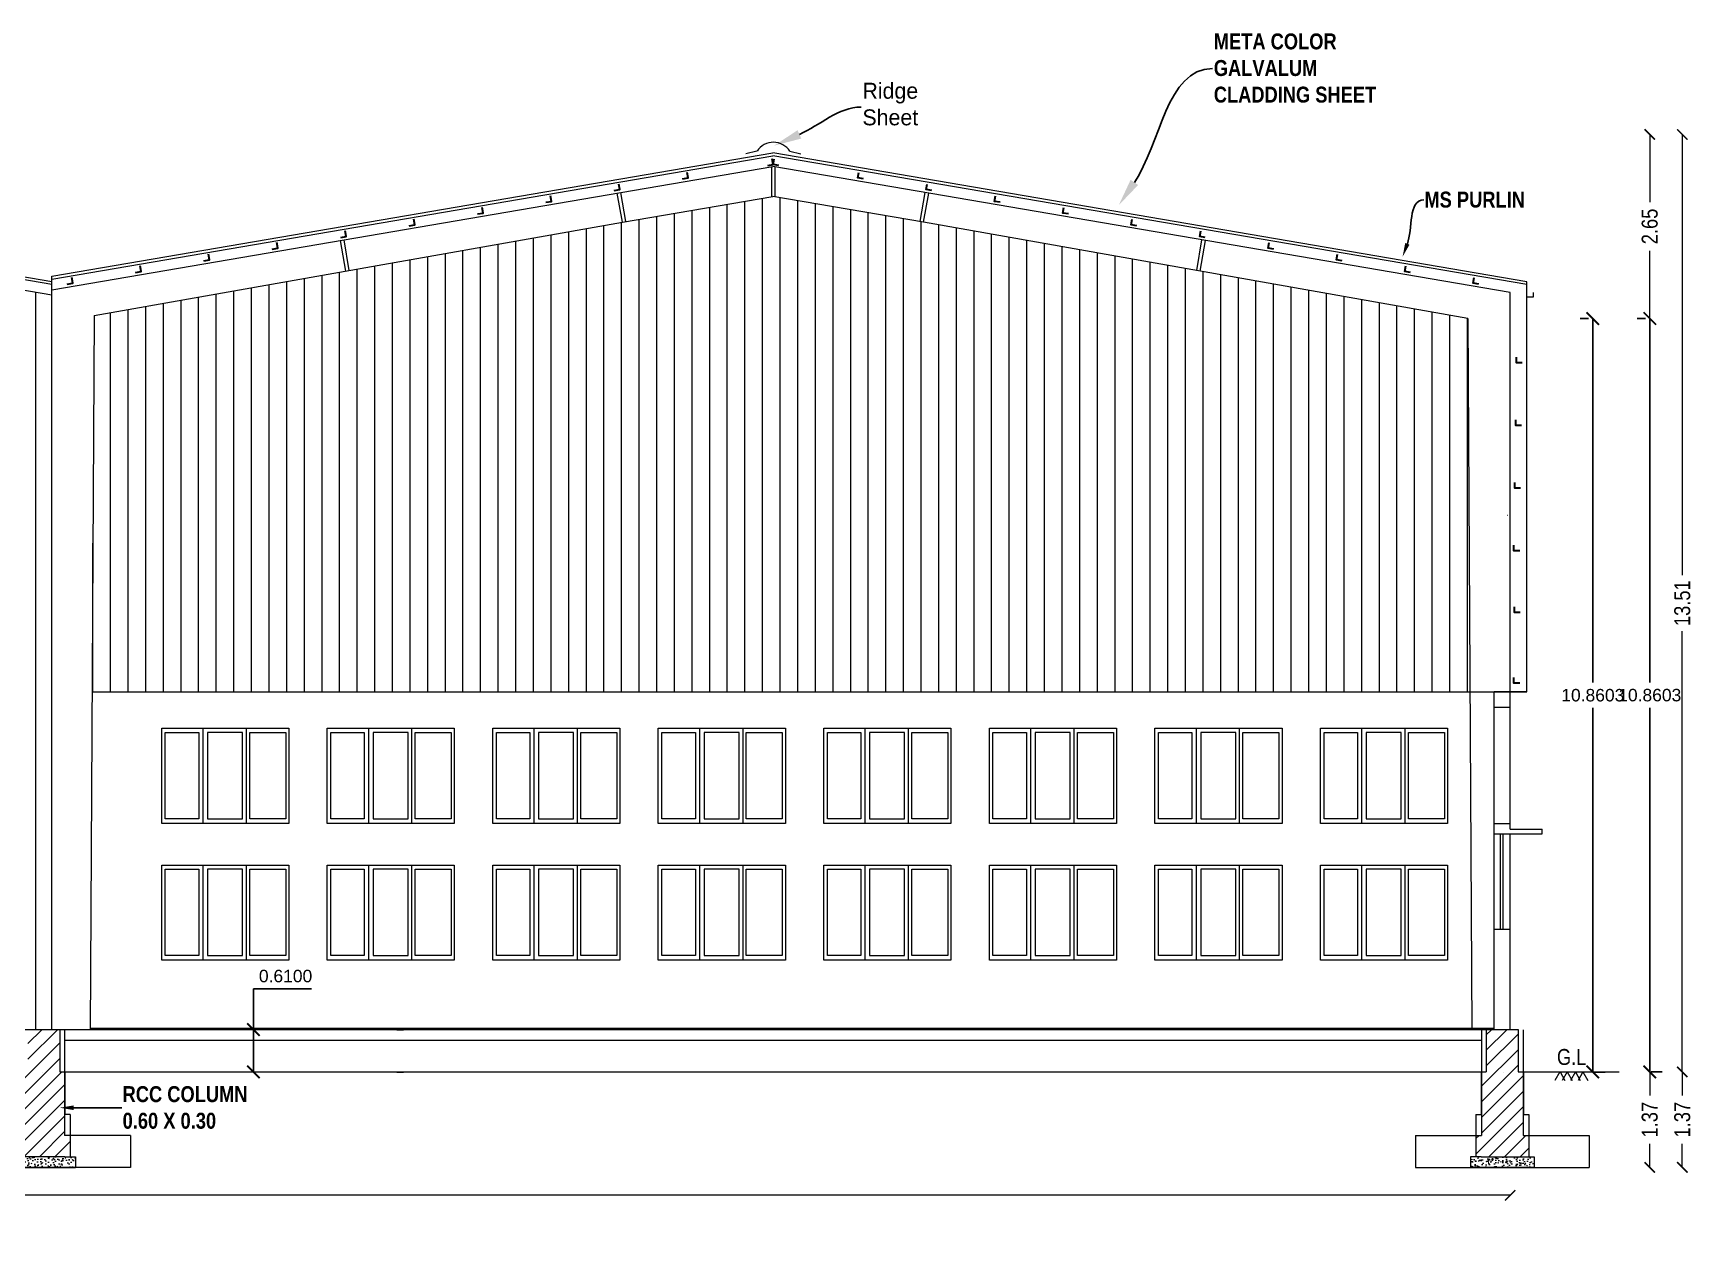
# Model space of a CAD drawing. Header units: metres. Extents: x -1559856 to -1559563, y 43807 to 43972.
# Drawn here: x -1559822.18 to -1559798.26, y 43938.75 to 43956.02 of the extents above; entities that cross this region are included whole.
import ezdxf
from ezdxf import colors
from ezdxf.entities.mleader import LeaderData, LeaderLine
from ezdxf.math import Vec2, Vec3

# ---------------------------------------------------------------- set-up
doc = ezdxf.new("R2010")
doc.units = ezdxf.units.M
doc.header["$LTSCALE"] = 750
doc.header["$MEASUREMENT"] = 0
doc.header["$PDMODE"] = 35
doc.header["$PDSIZE"] = 50
doc.linetypes.add('DASHED2', pattern=[9.525, 6.35, -3.175])
doc.linetypes.add('DOT2', pattern=[0.125, 0, -0.125])
doc.layers.get('0').update_dxf_attribs({"lineweight": 5})
doc.layers.get('Defpoints').update_dxf_attribs({"lineweight": 0})
for name, color, linetype in [('BLK_1_FLR_0_REGULAR_ROOM_1', 117, 'Continuous'), ('BLK_1_HT_OF_BLDG', 5, 'Continuous'), ('BLK_1_PLINTH_HEIGHT', 7, 'Continuous')]:
    doc.layers.add(name, color=color, linetype=linetype)
doc.styles.add('K', font='swissc.ttf', dxfattribs={"height": 0.25})
doc.styles.add('mani', font='swissc.ttf', dxfattribs={"height": 0.23})
doc.styles.get("Standard").update_dxf_attribs({"font": 'arial.ttf'})
doc.styles.add('sunahari', font='ARIALNB.TTF', dxfattribs={"height": 0.345})
doc.dimstyles.new('Civil Mt', dxfattribs={"dimtxt": 0.23, "dimasz": 0.15, "dimexe": 0, "dimexo": 0, "dimgap": 0.1, "dimtad": 0, "dimzin": 0, "dimdsep": 46, "dimtxsty": 'mani', "dimblk": 'ARCHTICK', "dimcen": 0, "dimse1": 1, "dimse2": 1, "dimclrd": 253, "dimclrt": 7, "dimadec": 0, "dimazin": 3, "dimtfac": 1, "dimtofl": 0, "dimtmove": 1, "dimatfit": 3, "dimfxl": 0, "dimfrac": 2, "dimtolj": 1, "dimtzin": 0, "dimlwd": 13, "dimarcsym": 0})
doc.dimstyles.new('STANDARD$0', dxfattribs={"dimtxt": 7, "dimasz": 3, "dimexe": 3, "dimexo": 1, "dimgap": 1.5, "dimtad": 1, "dimdec": 1, "dimzin": 1, "dimdsep": 46, "dimlunit": 4, "dimtxsty": 'Standard', "dimblk": 'OBLIQUE', "dimcen": 0.09375, "dimdle": 1, "dimclrd": 8, "dimclre": 8, "dimclrt": 7, "dimadec": 1, "dimazin": 0, "dimtfac": 1, "dimtdec": 1, "dimtix": 1, "dimtmove": 2, "dimatfit": 3, "dimldrblk": 'ARCHTICK', "dimfxl": 0, "dimfrac": 2, "dimtolj": 1, "dimtzin": 0, "dimarcsym": 0})

# ---------------------------------------------------------------- blocks, each defined once
blk = doc.blocks.new('_ArchTick')
at = {"color": 0, "linetype": 'ByBlock', "const_width": 0.15}
blk.add_lwpolyline([(-0.5, -0.5), (0.5, 0.5)], dxfattribs=at)
blk = doc.blocks.new('*D286')
at = {"color": 253, "lineweight": 13, "ltscale": 0.2}
for p, q in [((-1559798.878, 43941.05), (-1559798.878, 43940.711)), ((-1559798.878, 43939.675), (-1559798.878, 43940.014))]:
    blk.add_line(p, q, dxfattribs=at)
at = {"layer": 'Defpoints', "color": 0, "ltscale": 0.2}
for p in [(-1559800.42, 43941.05), (-1559800.42, 43939.675), (-1559798.878, 43939.675)]:
    blk.add_point(p, dxfattribs=at)
at = {"color": 253, "lineweight": 13, "ltscale": 0.2, "xscale": 0.15, "yscale": 0.15, "zscale": 0.15}
for p, rotation in [((-1559798.878, 43941.05), 90), ((-1559798.878, 43939.675), 270)]:
    blk.add_blockref('_ArchTick', p, dxfattribs=dict(at, rotation=rotation))
at = {"color": 7, "ltscale": 0.2, "insert": (-1559798.878, 43940.362), "char_height": 0.23, "attachment_point": 5, "rotation": 90, "style": 'mani'}
blk.add_mtext('\\A1;1.37', dxfattribs=at)
blk = doc.blocks.new('*D287')
at = {"color": 253, "lineweight": 13, "ltscale": 0.2}
for p, q in [((-1559798.409, 43954.562), (-1559798.409, 43948.209)), ((-1559798.409, 43941.05), (-1559798.409, 43947.402))]:
    blk.add_line(p, q, dxfattribs=at)
at = {"layer": 'Defpoints', "color": 0, "ltscale": 0.2}
for p in [(-1559798.878, 43954.562), (-1559798.92, 43941.05), (-1559798.409, 43941.05)]:
    blk.add_point(p, dxfattribs=at)
at = {"color": 253, "lineweight": 13, "ltscale": 0.2, "xscale": 0.15, "yscale": 0.15, "zscale": 0.15}
for p, rotation in [((-1559798.409, 43954.562), 90), ((-1559798.409, 43941.05), 270)]:
    blk.add_blockref('_ArchTick', p, dxfattribs=dict(at, rotation=rotation))
at = {"color": 7, "ltscale": 0.2, "insert": (-1559798.409, 43947.806), "char_height": 0.23, "attachment_point": 5, "rotation": 90, "style": 'mani'}
blk.add_mtext('\\A1;13.51', dxfattribs=at)
blk = doc.blocks.new('*D288')
at = {"color": 253, "lineweight": 13, "ltscale": 0.2}
for p, q in [((-1559798.409, 43941.05), (-1559798.409, 43940.711)), ((-1559798.409, 43939.675), (-1559798.409, 43940.014))]:
    blk.add_line(p, q, dxfattribs=at)
at = {"layer": 'Defpoints', "color": 0, "ltscale": 0.2}
for p in [(-1559799.909, 43941.05), (-1559799.909, 43939.675), (-1559798.409, 43939.675)]:
    blk.add_point(p, dxfattribs=at)
at = {"color": 253, "lineweight": 13, "ltscale": 0.2, "xscale": 0.15, "yscale": 0.15, "zscale": 0.15}
for p, rotation in [((-1559798.409, 43941.05), 90), ((-1559798.409, 43939.675), 270)]:
    blk.add_blockref('_ArchTick', p, dxfattribs=dict(at, rotation=rotation))
at = {"color": 7, "ltscale": 0.2, "insert": (-1559798.409, 43940.362), "char_height": 0.23, "attachment_point": 5, "rotation": 90, "style": 'mani'}
blk.add_mtext('\\A1;1.37', dxfattribs=at)
blk = doc.blocks.new('*D289')
at = {"color": 253, "lineweight": 13, "ltscale": 0.2}
for p, q in [((-1559798.878, 43954.562), (-1559798.878, 43953.587)), ((-1559798.878, 43951.91), (-1559798.878, 43952.885))]:
    blk.add_line(p, q, dxfattribs=at)
at = {"layer": 'Defpoints', "color": 0, "ltscale": 0.2}
for p in [(-1559800.975, 43954.562), (-1559798.878, 43954.562), (-1559800.975, 43951.91)]:
    blk.add_point(p, dxfattribs=at)
at = {"color": 253, "lineweight": 13, "ltscale": 0.2, "xscale": 0.15, "yscale": 0.15, "zscale": 0.15}
for p, rotation in [((-1559798.878, 43954.562), 90), ((-1559798.878, 43951.91), 270)]:
    blk.add_blockref('_ArchTick', p, dxfattribs=dict(at, rotation=rotation))
at = {"color": 7, "ltscale": 0.2, "insert": (-1559798.878, 43953.236), "char_height": 0.23, "attachment_point": 5, "rotation": 90, "style": 'mani'}
blk.add_mtext('\\A1;2.65', dxfattribs=at)
blk = doc.blocks.new('*D290')
at = {"layer": 'BLK_1_HT_OF_BLDG', "color": 0, "lineweight": -2}
for p, q in [((-1559798.94, 43951.91), (-1559799.058, 43951.91)), ((-1559798.878, 43951.91), (-1559798.878, 43946.662)), ((-1559798.878, 43941.05), (-1559798.878, 43946.298)), ((-1559798.857, 43941.05), (-1559798.698, 43941.05))]:
    blk.add_line(p, q, dxfattribs=at)
at = {"layer": 'Defpoints', "color": 0}
for p in [(-1559798.878, 43951.91), (-1559798.878, 43951.91), (-1559798.92, 43941.05)]:
    blk.add_point(p, dxfattribs=at)
at = {"layer": 'BLK_1_HT_OF_BLDG', "color": 0, "lineweight": -2, "xscale": 0.18, "yscale": 0.18, "zscale": 0.18}
for p, rotation in [((-1559798.878, 43951.91), 90), ((-1559798.878, 43941.05), 270)]:
    blk.add_blockref('_ArchTick', p, dxfattribs=dict(at, rotation=rotation))
at = {"layer": 'BLK_1_HT_OF_BLDG', "color": 0, "insert": (-1559798.878, 43946.48), "char_height": 0.18, "attachment_point": 5}
blk.add_mtext('\\A1;10.8603', dxfattribs=at)
blk = doc.blocks.new('*D301')
at = {"color": 253, "lineweight": 13, "ltscale": 0.2}
for p, q in [((-1559852.81, 43939.272), (-1559827.279, 43939.272)), ((-1559800.89, 43939.272), (-1559826.422, 43939.272))]:
    blk.add_line(p, q, dxfattribs=at)
at = {"layer": 'Defpoints', "color": 0, "ltscale": 0.2}
for p in [(-1559800.89, 43939.272), (-1559852.81, 43936.704), (-1559800.89, 43936.704)]:
    blk.add_point(p, dxfattribs=at)
at = {"color": 253, "lineweight": 13, "ltscale": 0.2, "xscale": 0.15, "yscale": 0.15, "zscale": 0.15, "rotation": 180}
blk.add_blockref('_ArchTick', (-1559852.81, 43939.272), dxfattribs=at)
at = {"color": 253, "lineweight": 13, "ltscale": 0.2, "xscale": 0.15, "yscale": 0.15, "zscale": 0.15}
blk.add_blockref('_ArchTick', (-1559800.89, 43939.272), dxfattribs=at)
at = {"color": 7, "ltscale": 0.2, "insert": (-1559826.85, 43939.272), "char_height": 0.23, "attachment_point": 5, "style": 'mani'}
blk.add_mtext('\\A1;51.92', dxfattribs=at)
blk = doc.blocks.new('*D446')
at = {"layer": 'BLK_1_PLINTH_HEIGHT', "color": 0, "lineweight": -2, "ltscale": 400}
for p, q in [((-1559819.004, 43941.659), (-1559819.004, 43942.249)), ((-1559819.004, 43942.249), (-1559818.168, 43942.249)), ((-1559819.004, 43941.049), (-1559819.004, 43941.659))]:
    blk.add_line(p, q, dxfattribs=at)
at = {"layer": 'BLK_1_PLINTH_HEIGHT', "color": 0, "linetype": 'DOT2', "lineweight": -2, "ltscale": 400}
for p, q in [((-1559816.839, 43941.659), (-1559819.184, 43941.659)), ((-1559816.839, 43941.049), (-1559819.184, 43941.049))]:
    blk.add_line(p, q, dxfattribs=at)
at = {"layer": 'Defpoints', "color": 0, "ltscale": 400}
for p in [(-1559819.004, 43941.659), (-1559816.776, 43941.659, 4.899), (-1559816.776, 43941.049, 4.899)]:
    blk.add_point(p, dxfattribs=at)
at = {"layer": 'BLK_1_PLINTH_HEIGHT', "color": 0, "lineweight": -2, "ltscale": 400, "xscale": 0.18, "yscale": 0.18, "zscale": 0.18}
for p, rotation in [((-1559819.004, 43941.659), 90), ((-1559819.004, 43941.049), 270)]:
    blk.add_blockref('_ArchTick', p, dxfattribs=dict(at, rotation=rotation))
at = {"layer": 'BLK_1_PLINTH_HEIGHT', "color": 0, "ltscale": 400, "insert": (-1559818.541, 43942.431), "char_height": 0.18, "attachment_point": 5}
blk.add_mtext('\\A1;0.6100', dxfattribs=at)
blk = doc.blocks.new('*D448')
at = {"layer": 'BLK_1_FLR_0_REGULAR_ROOM_1', "color": 0, "lineweight": -2}
for p, q in [((-1559799.761, 43951.909), (-1559799.879, 43951.909)), ((-1559799.679, 43941.049), (-1559799.519, 43941.049))]:
    blk.add_line(p, q, dxfattribs=at)
at = {"layer": 'BLK_1_FLR_0_REGULAR_ROOM_1', "lineweight": -2}
for p, q in [((-1559799.699, 43951.909), (-1559799.699, 43946.661)), ((-1559799.699, 43941.049), (-1559799.699, 43946.297))]:
    blk.add_line(p, q, dxfattribs=at)
at = {"layer": 'Defpoints', "color": 0}
for p in [(-1559799.699, 43951.909), (-1559799.699, 43951.909), (-1559799.741, 43941.049)]:
    blk.add_point(p, dxfattribs=at)
at = {"layer": 'BLK_1_FLR_0_REGULAR_ROOM_1', "lineweight": -2, "xscale": 0.18, "yscale": 0.18, "zscale": 0.18}
for p, rotation in [((-1559799.699, 43951.909), 90), ((-1559799.699, 43941.049), 270)]:
    blk.add_blockref('_ArchTick', p, dxfattribs=dict(at, rotation=rotation))
at = {"layer": 'BLK_1_FLR_0_REGULAR_ROOM_1', "color": 0, "insert": (-1559799.699, 43946.479), "char_height": 0.18, "attachment_point": 5}
blk.add_mtext('\\A1;10.8603', dxfattribs=at)

msp = doc.modelspace()

# ---------------------------------------------------------------- hatches: boundary and pattern name
at = {"ltscale": 0.1}
h = msp.add_hatch(dxfattribs=at)
h.set_pattern_fill('ANSI31', color=0, scale=0.08, angle=45, style=0)
h.set_pattern_definition([(90, (-1549985.92988, 43784.57585), (-0.254, 0), [])])
h.paths.add_polyline_path([(-1559801.5009, 43951.90975), (-1559809.34511, 43953.2967), (-1559809.34497, 43953.29749), (-1559811.51544, 43953.66775), (-1559813.6859, 43953.29749), (-1559813.68576, 43953.2967), (-1559821.29975, 43951.95046), (-1559821.32944, 43946.53003), (-1559801.47143, 43946.53003)])
h.paths.add_polyline_path([(-1559822.7509, 43951.90975), (-1559830.59511, 43953.2967), (-1559830.59497, 43953.29749), (-1559835.87544, 43954.19828), (-1559841.1559, 43953.29749), (-1559841.15576, 43953.2967), (-1559848.99998, 43951.90975), (-1559849.02944, 43946.53003), (-1559822.72144, 43946.53003)])
at = {"ltscale": 0.2}
h = msp.add_hatch(dxfattribs=at)
h.set_pattern_fill('ANSI31', scale=0.05, angle=180)
h.set_pattern_definition([(225, (-1548689.33603, 43742.64036), (0.1122532015, -0.1122532015), [])])
h.paths.add_polyline_path([(-1559821.72719, 43941.04924), (-1559821.79643, 43941.04924), (-1559821.79643, 43941.65888), (-1559822.25364, 43941.65886), (-1559822.25364, 43941.04924), (-1559822.32719, 43941.04924), (-1559822.32719, 43940.13496), (-1559822.40874, 43940.13496), (-1559822.40874, 43939.82737), (-1559822.33254, 43939.82737), (-1559821.72292, 43939.82737), (-1559821.64672, 43939.82737), (-1559821.64672, 43940.13496), (-1559821.72719, 43940.13496)])
h = msp.add_hatch(dxfattribs=at)
h.set_pattern_fill('ANSI31', scale=0.05, angle=180)
h.set_pattern_definition([(225, (-1548692.46603, 43742.64036), (0.1122532015, -0.1122532015), [])])
h.paths.add_polyline_path([(-1559801.30369, 43941.04924), (-1559801.23445, 43941.04924), (-1559801.23445, 43941.65888), (-1559800.77723, 43941.65886), (-1559800.77723, 43941.04924), (-1559800.70369, 43941.04924), (-1559800.70369, 43940.13496), (-1559800.62214, 43940.13496), (-1559800.62214, 43939.82737), (-1559800.69834, 43939.82737), (-1559801.30796, 43939.82737), (-1559801.38416, 43939.82737), (-1559801.38416, 43940.13496), (-1559801.30369, 43940.13496)])
h = msp.add_hatch(dxfattribs=at)
h.set_pattern_fill('AR-CONC', color=0, scale=0.000762021, style=0)
h.set_pattern_definition([(50, (-1547324.07878, 43737.07656), (0.138828526, -0.0121459164), [0.0145164982, -0.1596814802]), (355, (-1547324.07878, 43737.07656), (-0.0268562238, 0.1455893097), [0.0116131986, -0.1277456293]), (100.4514447, (-1547324.06721, 43737.07554), (0.1119723018, 0.1334433874), [0.0123371251, -0.135708489]), (46.1842, (-1547324.07878, 43737.11527), (0.2065678955, -0.0320371327), [0.0217747473, -0.2395222203]), (96.6355576, (-1547324.06157, 43737.1126), (0.1809069126, 0.188543879), [0.0185056953, -0.2035629173]), (351.1841512, (-1547324.07878, 43737.11527), (0.1809069126, 0.188543879), [0.0174197727, -0.191617572]), (21, (-1547324.05943, 43737.10559), (0.1155333353, -0.0779282187), [0.0145164982, -0.1596814802]), (326, (-1547324.05943, 43737.10559), (0.0470944374, 0.1403550802), [0.0116131986, -0.1277451842]), (71.451445, (-1547324.0498, 43737.0991), (0.1626277725, 0.0624268623), [0.0123371251, -0.135708255]), (37.5, (-1547324.078783, 43737.076557), (0.00235358024, 0.06443270706), [0, -0.1261967577, 0, -0.12968071725, 0, -0.12822906743]), (7.5, (-1547324.07878, 43737.076557), (0.05091797955, 0.07633969207), [0, -0.07393736416, 0, -0.12329345804, 0, -0.0488722106]), (327.5, (-1547324.121945, 43737.076557), (0.10332286775, -0.00436542267), [0, -0.04838832733, 0, -0.1509715813, 0, -0.20032767515]), (317.5, (-1547324.1413, 43737.07656), (0.11287753254, 0.01937551765), [0, -0.0629048255, 0, -0.1002606142, 0, -0.14226168235])])
h.paths.add_polyline_path([(-1559821.57052, 43939.82737), (-1559821.72292, 43939.82737), (-1559822.33254, 43939.82737), (-1559822.48892, 43939.82737), (-1559822.48892, 43939.67496), (-1559821.57052, 43939.67496)])
h = msp.add_hatch(dxfattribs=at)
h.set_pattern_fill('AR-CONC', color=0, scale=0.000762021, style=0)
h.set_pattern_definition([(50, (-1547327.20878, 43737.07656), (0.138828526, -0.0121459164), [0.0145164982, -0.1596814802]), (355, (-1547327.20878, 43737.07656), (-0.0268562238, 0.1455893097), [0.0116131986, -0.1277456293]), (100.4514447, (-1547327.19721, 43737.07554), (0.1119723018, 0.1334433874), [0.0123371251, -0.135708489]), (46.1842, (-1547327.20878, 43737.11527), (0.2065678955, -0.0320371327), [0.0217747473, -0.2395222203]), (96.6355576, (-1547327.19157, 43737.1126), (0.1809069126, 0.188543879), [0.0185056953, -0.2035629173]), (351.1841512, (-1547327.20878, 43737.11527), (0.1809069126, 0.188543879), [0.0174197727, -0.191617572]), (21, (-1547327.18943, 43737.10559), (0.1155333353, -0.0779282187), [0.0145164982, -0.1596814802]), (326, (-1547327.18943, 43737.10559), (0.0470944374, 0.1403550802), [0.0116131986, -0.1277451842]), (71.451445, (-1547327.1798, 43737.0991), (0.1626277725, 0.0624268623), [0.0123371251, -0.135708255]), (37.5, (-1547327.208783, 43737.076557), (0.00235358024, 0.06443270706), [0, -0.1261967577, 0, -0.12968071725, 0, -0.12822906743]), (7.5, (-1547327.20878, 43737.076557), (0.05091797955, 0.07633969207), [0, -0.07393736416, 0, -0.12329345804, 0, -0.0488722106]), (327.5, (-1547327.251945, 43737.076557), (0.10332286775, -0.00436542267), [0, -0.04838832733, 0, -0.1509715813, 0, -0.20032767515]), (317.5, (-1547327.2713, 43737.07656), (0.11287753254, 0.01937551765), [0, -0.0629048255, 0, -0.1002606142, 0, -0.14226168235])])
h.paths.add_polyline_path([(-1559801.46036, 43939.82737), (-1559801.30796, 43939.82737), (-1559800.69834, 43939.82737), (-1559800.54195, 43939.82737), (-1559800.54195, 43939.67496), (-1559801.46036, 43939.67496)])

# ---------------------------------------------------------------- linework, layer by layer
at = {"color": 0, "ltscale": 0.1}
for p, q in [((-1559821.91044, 43952.43943), (-1559835.87544, 43954.82616)), ((-1559821.91044, 43952.39885), (-1559835.87544, 43954.78558)), ((-1559821.91044, 43952.24563), (-1559835.87544, 43954.63236)), ((-1559821.91044, 43952.51805), (-1559811.51544, 43954.29464)), ((-1559821.91044, 43952.47747), (-1559811.51544, 43954.25406)), ((-1559800.65047, 43952.43773), (-1559811.51544, 43954.29464)), ((-1559800.65047, 43952.39715), (-1559811.51544, 43954.25406)), ((-1559821.91044, 43952.32424), (-1559811.51544, 43954.10083)), ((-1559800.89044, 43952.28493), (-1559811.51544, 43954.10083)), ((-1559813.6859, 43953.29749), (-1559811.51544, 43953.66775)), ((-1559809.34497, 43953.29749), (-1559811.51544, 43953.66775)), ((-1559821.29975, 43951.95046), (-1559813.68576, 43953.2967)), ((-1559801.5009, 43951.90975), (-1559809.34511, 43953.2967)), ((-1559821.91044, 43941.65886), (-1559821.91044, 43952.51805)), ((-1559800.65047, 43952.22318), (-1559800.65047, 43952.43773)), ((-1559800.65047, 43946.52888), (-1559800.65047, 43952.39715)), ((-1559822.14044, 43941.65886), (-1559822.14044, 43952.28493)), ((-1559800.89044, 43944.55094), (-1559800.89044, 43952.28493)), ((-1559800.93, 43949.06943), (-1559800.93339, 43949.06972)), ((-1559821.32944, 43946.53003), (-1559800.65047, 43946.53003)), ((-1559801.12044, 43941.65886), (-1559801.12044, 43946.52888)), ((-1559801.12044, 43944.63094), (-1559800.89044, 43944.63094)), ((-1559801.12044, 43944.48094), (-1559800.43044, 43944.48094)), ((-1559801.03185, 43943.10928), (-1559801.03185, 43944.48094)), ((-1559800.98917, 43943.10928), (-1559800.98917, 43944.48094)), ((-1559800.89044, 43941.65886), (-1559800.89044, 43944.48094)), ((-1559801.12044, 43943.10928), (-1559800.89044, 43943.10928)), ((-1559849.79719, 43941.65886), (-1559800.77723, 43941.66001)), ((-1559821.35601, 43941.67912), (-1559801.12044, 43941.67912)), ((-1559821.72719, 43941.50886), (-1559812.9583, 43941.50886)), ((-1559813.4583, 43941.50912), (-1559801.30369, 43941.50912)), ((-1559822.04036, 43941.04386), (-1559822.04036, 43941.04416)), ((-1559821.72719, 43941.04927), (-1559801.23445, 43941.0495)), ((-1559800.99052, 43941.04386), (-1559800.99052, 43941.04416)), ((-1559800.69834, 43941.04924), (-1559799.31758, 43941.04924))]:
    msp.add_line(p, q, dxfattribs=at)
at = {"color": 0, "ltscale": 0.4}
for p, q in [((-1559811.74648, 43954.31935), (-1559811.90464, 43954.28046)), ((-1559811.27206, 43954.31935), (-1559811.11391, 43954.28046))]:
    msp.add_line(p, q, dxfattribs=at)
at = {"color": 7, "ltscale": 0.2}
for p, q in [((-1559811.53845, 43954.0969), (-1559811.53845, 43953.66382)), ((-1559811.48663, 43954.09591), (-1559811.48663, 43953.66283)), ((-1559819.73341, 43946.00323), (-1559819.73341, 43944.63111)), ((-1559819.11039, 43946.00323), (-1559819.11039, 43944.63111)), ((-1559817.34743, 43946.00323), (-1559817.34743, 43944.63111)), ((-1559816.72441, 43946.00323), (-1559816.72441, 43944.63111)), ((-1559814.96144, 43946.00323), (-1559814.96144, 43944.63111)), ((-1559814.33842, 43946.00323), (-1559814.33842, 43944.63111)), ((-1559812.57545, 43946.00323), (-1559812.57545, 43944.63111)), ((-1559811.95244, 43946.00323), (-1559811.95244, 43944.63111)), ((-1559810.18947, 43946.00323), (-1559810.18947, 43944.63111)), ((-1559809.56645, 43946.00323), (-1559809.56645, 43944.63111)), ((-1559807.80348, 43946.00323), (-1559807.80348, 43944.63111)), ((-1559807.18046, 43946.00323), (-1559807.18046, 43944.63111)), ((-1559805.4175, 43946.00323), (-1559805.4175, 43944.63111)), ((-1559804.79448, 43946.00323), (-1559804.79448, 43944.63111)), ((-1559803.03151, 43946.00323), (-1559803.03151, 43944.63111)), ((-1559802.40849, 43946.00323), (-1559802.40849, 43944.63111)), ((-1559819.73341, 43944.03111), (-1559819.73341, 43942.65899)), ((-1559819.11039, 43944.03111), (-1559819.11039, 43942.65899)), ((-1559817.34743, 43944.03111), (-1559817.34743, 43942.65899)), ((-1559816.72441, 43944.03111), (-1559816.72441, 43942.65899)), ((-1559814.96144, 43944.03111), (-1559814.96144, 43942.65899)), ((-1559814.33842, 43944.03111), (-1559814.33842, 43942.65899)), ((-1559812.57545, 43944.03111), (-1559812.57545, 43942.65899)), ((-1559811.95244, 43944.03111), (-1559811.95244, 43942.65899)), ((-1559810.18947, 43944.03111), (-1559810.18947, 43942.65899)), ((-1559809.56645, 43944.03111), (-1559809.56645, 43942.65899)), ((-1559807.80348, 43944.03111), (-1559807.80348, 43942.65899)), ((-1559807.18046, 43944.03111), (-1559807.18046, 43942.65899)), ((-1559805.4175, 43944.03111), (-1559805.4175, 43942.65899)), ((-1559804.79448, 43944.03111), (-1559804.79448, 43942.65899)), ((-1559803.03151, 43944.03111), (-1559803.03151, 43942.65899)), ((-1559802.40849, 43944.03111), (-1559802.40849, 43942.65899))]:
    msp.add_line(p, q, dxfattribs=at)
at = {"color": 0, "ltscale": 0.2}
for p, q in [((-1559813.68576, 43953.2967), (-1559813.76011, 43953.7172)), ((-1559813.6368, 43953.30697), (-1559813.71088, 43953.72591)), ((-1559809.39407, 43953.30697), (-1559809.32, 43953.72591)), ((-1559809.34511, 43953.2967), (-1559809.27076, 43953.7172)), ((-1559817.67193, 43952.59219), (-1559817.74773, 43953.03568)), ((-1559817.62265, 43952.60062), (-1559817.69844, 43953.04411)), ((-1559805.40823, 43952.60062), (-1559805.33243, 43953.04411)), ((-1559805.35894, 43952.59219), (-1559805.28315, 43953.03568)), ((-1559800.65047, 43952.22318), (-1559800.55228, 43952.22235)), ((-1559800.55228, 43952.22235), (-1559800.55228, 43952.28383)), ((-1559821.29975, 43951.95046), (-1559821.35612, 43941.65871)), ((-1559801.5009, 43951.90975), (-1559801.44476, 43941.65886)), ((-1559800.65047, 43946.52888), (-1559801.12039, 43946.52888)), ((-1559801.12039, 43946.30688), (-1559800.89039, 43946.30688)), ((-1559800.89044, 43944.55094), (-1559800.43044, 43944.55094)), ((-1559800.43044, 43944.48094), (-1559800.43044, 43944.55094)), ((-1559800.77723, 43941.04924), (-1559800.69834, 43941.04924))]:
    msp.add_line(p, q, dxfattribs=at)
at = {"color": 0}
for p, q in [((-1559821.79643, 43941.65886), (-1559821.79643, 43941.04924)), ((-1559801.23445, 43941.65886), (-1559801.23445, 43941.04924)), ((-1559800.77723, 43941.66001), (-1559800.77723, 43941.04924)), ((-1559821.79643, 43941.04924), (-1559821.72292, 43941.04924)), ((-1559821.72292, 43941.04924), (-1559821.72292, 43940.43698)), ((-1559801.30796, 43941.0495), (-1559801.30796, 43940.43698)), ((-1559800.69834, 43941.04924), (-1559800.69834, 43940.43698)), ((-1559800.17453, 43941.04924), (-1559800.24535, 43940.92658)), ((-1559800.17086, 43941.04924), (-1559800.10005, 43940.92658)), ((-1559800.0675, 43941.04924), (-1559800.13831, 43940.92658)), ((-1559800.0675, 43941.04924), (-1559799.99668, 43940.92658)), ((-1559799.95018, 43941.04924), (-1559800.02099, 43940.92658)), ((-1559799.95018, 43941.04924), (-1559799.87936, 43940.92658)), ((-1559799.8404, 43941.04924), (-1559799.91122, 43940.92658)), ((-1559799.8404, 43941.04924), (-1559799.76958, 43940.92658)), ((-1559821.64672, 43940.43698), (-1559821.72292, 43940.43698)), ((-1559821.64672, 43940.43698), (-1559821.64672, 43939.82737)), ((-1559801.38416, 43940.43698), (-1559801.38416, 43939.82737)), ((-1559801.38416, 43940.43698), (-1559801.30796, 43940.43698)), ((-1559800.69834, 43940.43698), (-1559800.62214, 43940.43698)), ((-1559800.62214, 43940.43698), (-1559800.62214, 43939.82737)), ((-1559822.48494, 43939.67496), (-1559821.57052, 43939.67496)), ((-1559821.72292, 43939.82737), (-1559822.33254, 43939.82737)), ((-1559821.72292, 43939.82737), (-1559821.57052, 43939.82737)), ((-1559821.57052, 43939.82737), (-1559821.57052, 43939.67496)), ((-1559801.46036, 43939.82737), (-1559801.46036, 43939.67496)), ((-1559801.30796, 43939.82737), (-1559801.46036, 43939.82737)), ((-1559800.54594, 43939.67496), (-1559801.46036, 43939.67496)), ((-1559801.30796, 43939.82737), (-1559800.69834, 43939.82737)), ((-1559800.69834, 43939.82737), (-1559800.54195, 43939.82737)), ((-1559800.54195, 43939.82737), (-1559800.54195, 43939.67496))]:
    msp.add_line(p, q, dxfattribs=at)
at = {"color": 0, "linetype": 'DASHED2', "ltscale": 0.3}
for p, q in [((-1559821.72719, 43941.65886), (-1559821.72719, 43940.13496)), ((-1559801.30369, 43941.65886), (-1559801.30369, 43940.13496)), ((-1559800.70369, 43941.65856), (-1559800.70369, 43940.13496)), ((-1559820.77719, 43940.13496), (-1559821.72719, 43940.13496)), ((-1559820.77719, 43940.13496), (-1559820.77719, 43939.67496)), ((-1559802.25369, 43940.13496), (-1559801.30369, 43940.13496)), ((-1559802.25369, 43940.13496), (-1559802.25369, 43939.67496)), ((-1559800.70369, 43940.13496), (-1559799.75369, 43940.13496)), ((-1559799.75369, 43940.13496), (-1559799.75369, 43939.67496)), ((-1559820.77719, 43939.67496), (-1559823.27719, 43939.67496)), ((-1559802.25369, 43939.67496), (-1559799.75369, 43939.67496))]:
    msp.add_line(p, q, dxfattribs=at)
at = {"color": 0, "lineweight": 30, "ltscale": 0.1}
for points in [[(-1559812.81817, 43953.92079), (-1559812.73744, 43953.93459), (-1559812.75124, 43954.01531)], [(-1559811.59208, 43954.11666), (-1559811.51135, 43954.13046), (-1559811.52515, 43954.21119)], [(-1559811.43062, 43954.11666), (-1559811.51135, 43954.13046), (-1559811.49755, 43954.21119)], [(-1559810.2127, 43953.92079), (-1559810.29343, 43953.93459), (-1559810.27964, 43954.01531)], [(-1559813.80388, 43953.75232), (-1559813.72315, 43953.76612), (-1559813.73695, 43953.84685)], [(-1559809.227, 43953.75232), (-1559809.30773, 43953.76612), (-1559809.29393, 43953.84685)], [(-1559814.78959, 43953.58386), (-1559814.70886, 43953.59765), (-1559814.72265, 43953.67838)], [(-1559808.24129, 43953.58386), (-1559808.32202, 43953.59765), (-1559808.30822, 43953.67838)], [(-1559816.761, 43953.24693), (-1559816.68027, 43953.26072), (-1559816.69407, 43953.34145)], [(-1559815.77529, 43953.41539), (-1559815.69456, 43953.42919), (-1559815.70836, 43953.50992)], [(-1559807.25558, 43953.41539), (-1559807.33631, 43953.42919), (-1559807.32251, 43953.50992)], [(-1559806.26987, 43953.24693), (-1559806.3506, 43953.26072), (-1559806.33681, 43953.34145)], [(-1559817.74671, 43953.07846), (-1559817.66598, 43953.09226), (-1559817.67978, 43953.17299)], [(-1559805.28417, 43953.07846), (-1559805.3649, 43953.09226), (-1559805.3511, 43953.17299)], [(-1559819.71812, 43952.74153), (-1559819.6374, 43952.75533), (-1559819.65119, 43952.83606)], [(-1559818.73242, 43952.91), (-1559818.65169, 43952.92379), (-1559818.66548, 43953.00452)], [(-1559804.29846, 43952.91), (-1559804.37919, 43952.92379), (-1559804.36539, 43953.00452)], [(-1559803.31275, 43952.74153), (-1559803.39348, 43952.75533), (-1559803.37968, 43952.83606)], [(-1559820.70383, 43952.57306), (-1559820.6231, 43952.58686), (-1559820.6369, 43952.66759)], [(-1559802.32704, 43952.57306), (-1559802.40777, 43952.58686), (-1559802.39398, 43952.66759)], [(-1559821.68954, 43952.4046), (-1559821.60881, 43952.4184), (-1559821.62261, 43952.49913)], [(-1559801.34134, 43952.4046), (-1559801.42207, 43952.4184), (-1559801.40827, 43952.49913)], [(-1559800.7153, 43951.27003), (-1559800.79719, 43951.26932), (-1559800.79791, 43951.35122)], [(-1559800.72791, 43950.36695), (-1559800.8098, 43950.36623), (-1559800.81052, 43950.44813)], [(-1559800.74052, 43949.46386), (-1559800.82241, 43949.46315), (-1559800.82313, 43949.54505)], [(-1559800.75313, 43948.56078), (-1559800.83502, 43948.56006), (-1559800.83574, 43948.64196)], [(-1559800.74678, 43947.67231), (-1559800.82868, 43947.6716), (-1559800.82939, 43947.75349)], [(-1559800.75313, 43946.65358), (-1559800.83502, 43946.65287), (-1559800.83574, 43946.73477)]]:
    msp.add_lwpolyline(points, dxfattribs=at)
at = {"color": 7, "ltscale": 0.2}
for points in [[(-1559820.32676, 43946.00323), (-1559818.49479, 43946.00323), (-1559818.49479, 43944.63111), (-1559820.32676, 43944.63111)], [(-1559820.27484, 43945.9439), (-1559819.79275, 43945.9439), (-1559819.79275, 43944.69786), (-1559820.27484, 43944.69786)], [(-1559819.16231, 43945.9439), (-1559819.66666, 43945.9439), (-1559819.66666, 43944.69786), (-1559819.16231, 43944.69786)], [(-1559818.53929, 43944.69786), (-1559819.05847, 43944.69786), (-1559819.05847, 43945.9439), (-1559818.53929, 43945.9439)], [(-1559817.94078, 43946.00323), (-1559816.10881, 43946.00323), (-1559816.10881, 43944.63111), (-1559817.94078, 43944.63111)], [(-1559817.88886, 43945.9439), (-1559817.40676, 43945.9439), (-1559817.40676, 43944.69786), (-1559817.88886, 43944.69786)], [(-1559816.77633, 43945.9439), (-1559817.28067, 43945.9439), (-1559817.28067, 43944.69786), (-1559816.77633, 43944.69786)], [(-1559816.15331, 43944.69786), (-1559816.67249, 43944.69786), (-1559816.67249, 43945.9439), (-1559816.15331, 43945.9439)], [(-1559815.55479, 43946.00323), (-1559813.72282, 43946.00323), (-1559813.72282, 43944.63111), (-1559815.55479, 43944.63111)], [(-1559815.50287, 43945.9439), (-1559815.02077, 43945.9439), (-1559815.02077, 43944.69786), (-1559815.50287, 43944.69786)], [(-1559814.39034, 43945.9439), (-1559814.89469, 43945.9439), (-1559814.89469, 43944.69786), (-1559814.39034, 43944.69786)], [(-1559813.76732, 43944.69786), (-1559814.2865, 43944.69786), (-1559814.2865, 43945.9439), (-1559813.76732, 43945.9439)], [(-1559813.1688, 43946.00323), (-1559811.33683, 43946.00323), (-1559811.33683, 43944.63111), (-1559813.1688, 43944.63111)], [(-1559813.11689, 43945.9439), (-1559812.63479, 43945.9439), (-1559812.63479, 43944.69786), (-1559813.11689, 43944.69786)], [(-1559812.00435, 43945.9439), (-1559812.5087, 43945.9439), (-1559812.5087, 43944.69786), (-1559812.00435, 43944.69786)], [(-1559811.38134, 43944.69786), (-1559811.90052, 43944.69786), (-1559811.90052, 43945.9439), (-1559811.38134, 43945.9439)], [(-1559810.78282, 43946.00323), (-1559808.95085, 43946.00323), (-1559808.95085, 43944.63111), (-1559810.78282, 43944.63111)], [(-1559810.7309, 43945.9439), (-1559810.2488, 43945.9439), (-1559810.2488, 43944.69786), (-1559810.7309, 43944.69786)], [(-1559809.61837, 43945.9439), (-1559810.12272, 43945.9439), (-1559810.12272, 43944.69786), (-1559809.61837, 43944.69786)], [(-1559808.99535, 43944.69786), (-1559809.51453, 43944.69786), (-1559809.51453, 43945.9439), (-1559808.99535, 43945.9439)], [(-1559808.39683, 43946.00323), (-1559806.56486, 43946.00323), (-1559806.56486, 43944.63111), (-1559808.39683, 43944.63111)], [(-1559808.34492, 43945.9439), (-1559807.86282, 43945.9439), (-1559807.86282, 43944.69786), (-1559808.34492, 43944.69786)], [(-1559807.23238, 43945.9439), (-1559807.73673, 43945.9439), (-1559807.73673, 43944.69786), (-1559807.23238, 43944.69786)], [(-1559806.60936, 43944.69786), (-1559807.12855, 43944.69786), (-1559807.12855, 43945.9439), (-1559806.60936, 43945.9439)], [(-1559806.01085, 43946.00323), (-1559804.17888, 43946.00323), (-1559804.17888, 43944.63111), (-1559806.01085, 43944.63111)], [(-1559805.95893, 43945.9439), (-1559805.47683, 43945.9439), (-1559805.47683, 43944.69786), (-1559805.95893, 43944.69786)], [(-1559804.8464, 43945.9439), (-1559805.35075, 43945.9439), (-1559805.35075, 43944.69786), (-1559804.8464, 43944.69786)], [(-1559804.22338, 43944.69786), (-1559804.74256, 43944.69786), (-1559804.74256, 43945.9439), (-1559804.22338, 43945.9439)], [(-1559803.62486, 43946.00323), (-1559801.79289, 43946.00323), (-1559801.79289, 43944.63111), (-1559803.62486, 43944.63111)], [(-1559803.57294, 43945.9439), (-1559803.09085, 43945.9439), (-1559803.09085, 43944.69786), (-1559803.57294, 43944.69786)], [(-1559802.46041, 43945.9439), (-1559802.96476, 43945.9439), (-1559802.96476, 43944.69786), (-1559802.46041, 43944.69786)], [(-1559801.83739, 43944.69786), (-1559802.35658, 43944.69786), (-1559802.35658, 43945.9439), (-1559801.83739, 43945.9439)], [(-1559820.32676, 43944.03111), (-1559818.49479, 43944.03111), (-1559818.49479, 43942.65899), (-1559820.32676, 43942.65899)], [(-1559820.27484, 43943.97177), (-1559819.79275, 43943.97177), (-1559819.79275, 43942.72574), (-1559820.27484, 43942.72574)], [(-1559819.16231, 43943.97177), (-1559819.66666, 43943.97177), (-1559819.66666, 43942.72574), (-1559819.16231, 43942.72574)], [(-1559818.53929, 43942.72574), (-1559819.05847, 43942.72574), (-1559819.05847, 43943.97177), (-1559818.53929, 43943.97177)], [(-1559817.94078, 43944.03111), (-1559816.10881, 43944.03111), (-1559816.10881, 43942.65899), (-1559817.94078, 43942.65899)], [(-1559817.88886, 43943.97177), (-1559817.40676, 43943.97177), (-1559817.40676, 43942.72574), (-1559817.88886, 43942.72574)], [(-1559816.77633, 43943.97177), (-1559817.28067, 43943.97177), (-1559817.28067, 43942.72574), (-1559816.77633, 43942.72574)], [(-1559816.15331, 43942.72574), (-1559816.67249, 43942.72574), (-1559816.67249, 43943.97177), (-1559816.15331, 43943.97177)], [(-1559815.55479, 43944.03111), (-1559813.72282, 43944.03111), (-1559813.72282, 43942.65899), (-1559815.55479, 43942.65899)], [(-1559815.50287, 43943.97177), (-1559815.02077, 43943.97177), (-1559815.02077, 43942.72574), (-1559815.50287, 43942.72574)], [(-1559814.39034, 43943.97177), (-1559814.89469, 43943.97177), (-1559814.89469, 43942.72574), (-1559814.39034, 43942.72574)], [(-1559813.76732, 43942.72574), (-1559814.2865, 43942.72574), (-1559814.2865, 43943.97177), (-1559813.76732, 43943.97177)], [(-1559813.1688, 43944.03111), (-1559811.33683, 43944.03111), (-1559811.33683, 43942.65899), (-1559813.1688, 43942.65899)], [(-1559813.11689, 43943.97177), (-1559812.63479, 43943.97177), (-1559812.63479, 43942.72574), (-1559813.11689, 43942.72574)], [(-1559812.00435, 43943.97177), (-1559812.5087, 43943.97177), (-1559812.5087, 43942.72574), (-1559812.00435, 43942.72574)], [(-1559811.38134, 43942.72574), (-1559811.90052, 43942.72574), (-1559811.90052, 43943.97177), (-1559811.38134, 43943.97177)], [(-1559810.78282, 43944.03111), (-1559808.95085, 43944.03111), (-1559808.95085, 43942.65899), (-1559810.78282, 43942.65899)], [(-1559810.7309, 43943.97177), (-1559810.2488, 43943.97177), (-1559810.2488, 43942.72574), (-1559810.7309, 43942.72574)], [(-1559809.61837, 43943.97177), (-1559810.12272, 43943.97177), (-1559810.12272, 43942.72574), (-1559809.61837, 43942.72574)], [(-1559808.99535, 43942.72574), (-1559809.51453, 43942.72574), (-1559809.51453, 43943.97177), (-1559808.99535, 43943.97177)], [(-1559808.39683, 43944.03111), (-1559806.56486, 43944.03111), (-1559806.56486, 43942.65899), (-1559808.39683, 43942.65899)], [(-1559808.34492, 43943.97177), (-1559807.86282, 43943.97177), (-1559807.86282, 43942.72574), (-1559808.34492, 43942.72574)], [(-1559807.23238, 43943.97177), (-1559807.73673, 43943.97177), (-1559807.73673, 43942.72574), (-1559807.23238, 43942.72574)], [(-1559806.60936, 43942.72574), (-1559807.12855, 43942.72574), (-1559807.12855, 43943.97177), (-1559806.60936, 43943.97177)], [(-1559806.01085, 43944.03111), (-1559804.17888, 43944.03111), (-1559804.17888, 43942.65899), (-1559806.01085, 43942.65899)], [(-1559805.95893, 43943.97177), (-1559805.47683, 43943.97177), (-1559805.47683, 43942.72574), (-1559805.95893, 43942.72574)], [(-1559804.8464, 43943.97177), (-1559805.35075, 43943.97177), (-1559805.35075, 43942.72574), (-1559804.8464, 43942.72574)], [(-1559804.22338, 43942.72574), (-1559804.74256, 43942.72574), (-1559804.74256, 43943.97177), (-1559804.22338, 43943.97177)], [(-1559803.62486, 43944.03111), (-1559801.79289, 43944.03111), (-1559801.79289, 43942.65899), (-1559803.62486, 43942.65899)], [(-1559803.57294, 43943.97177), (-1559803.09085, 43943.97177), (-1559803.09085, 43942.72574), (-1559803.57294, 43942.72574)], [(-1559802.46041, 43943.97177), (-1559802.96476, 43943.97177), (-1559802.96476, 43942.72574), (-1559802.46041, 43942.72574)], [(-1559801.83739, 43942.72574), (-1559802.35658, 43942.72574), (-1559802.35658, 43943.97177), (-1559801.83739, 43943.97177)]]:
    msp.add_lwpolyline(points, close=True, dxfattribs=at)
at = {"color": 0, "ltscale": 0.2}
msp.add_arc((-1559811.50927, 43954.16605), 0.28244, 32.87395, 146.439257, dxfattribs=at)

# ---------------------------------------------------------------- texts
at = {"color": 0, "style": 'K'}
msp.add_text('G.L', height=0.229872, dxfattribs=at).set_placement((-1559800.21601, 43941.15074))

# ---------------------------------------------------------------- dimensions: what is measured, and where the dimension line sits
at = {"color": 0, "ltscale": 0.2}
for base, p1, p2, picture, middle in [((-1559798.87756, 43954.56211), (-1559800.97476, 43951.90975), (-1559800.97476, 43954.56211), '*D289', (-1559798.87756, 43953.23593)), ((-1559798.40859, 43941.0495), (-1559798.87756, 43954.56211), (-1559798.91996, 43941.0495), '*D287', (-1559798.40859, 43947.80581))]:
    dim = msp.add_linear_dim(base=base, p1=p1, p2=p2, angle=90, dimstyle='Civil Mt', dxfattribs=at)
    dim.commit()
    dim.dimension.update_dxf_attribs({"geometry": picture, "text_midpoint": middle})
for p1, p2, distance, picture, middle in [((-1559800.42044, 43941.0495), (-1559800.42044, 43939.67522), 1.54288, '*D286', (-1559798.87756, 43940.36236)), ((-1559799.90906, 43941.0495), (-1559799.90906, 43939.67522), 1.50048, '*D288', (-1559798.40859, 43940.36236))]:
    dim = msp.add_aligned_dim(p1=p1, p2=p2, distance=distance, dimstyle='Civil Mt', dxfattribs=at)
    dim.commit()
    dim.dimension.update_dxf_attribs({"geometry": picture, "text_midpoint": middle})
at = {"color": 7, "ltscale": 0.2}
dim = msp.add_linear_dim(base=(-1559800.89044, 43939.27244), p1=(-1559852.81044, 43936.70361), p2=(-1559800.89044, 43936.70361), dimstyle='Civil Mt', dxfattribs=at)
dim.commit()
dim.dimension.update_dxf_attribs({"geometry": '*D301', "text_midpoint": (-1559826.85044, 43939.27244)})
at = {"layer": 'BLK_1_FLR_0_REGULAR_ROOM_1', "color": 4}
dim = msp.add_linear_dim(base=(-1559799.69864873, 43951.90949032), p1=(-1559799.74105103, 43941.04924027), p2=(-1559799.69864873, 43951.90949032), angle=90, dimstyle='STANDARD$0', override={"dimtxt": 0.18, "dimasz": 0.18, "dimexe": 0.18, "dimexo": 0.0625, "dimgap": 0.09, "dimtih": 1, "dimtoh": 1, "dimdec": 4, "dimzin": 0, "dimlunit": 2, "dimpost": '', "dimblk": 'ArchTick', "dimcen": 0.09, "dimdle": 0, "dimclrd": 256, "dimclre": 0, "dimclrt": 0, "dimadec": 0, "dimtdec": 4, "dimtix": 0, "dimtofl": 0, "dimtmove": 0, "dimfrac": 0}, dxfattribs=at)
dim.commit()
dim.dimension.update_dxf_attribs({"geometry": '*D448', "text_midpoint": (-1559799.69864873, 43946.4793653)})
at = {"layer": 'BLK_1_HT_OF_BLDG'}
dim = msp.add_linear_dim(base=(-1559798.87756063, 43951.90975184), p1=(-1559798.91996293, 43941.04950179), p2=(-1559798.87756063, 43951.90975184), angle=90, dimstyle='STANDARD$0', override={"dimtxt": 0.18, "dimasz": 0.18, "dimexe": 0.18, "dimexo": 0.0625, "dimgap": 0.09, "dimtih": 1, "dimtoh": 1, "dimdec": 4, "dimzin": 0, "dimlunit": 2, "dimpost": '', "dimblk": 'ArchTick', "dimcen": 0.09, "dimdle": 0, "dimclrd": 0, "dimclre": 0, "dimclrt": 0, "dimadec": 0, "dimtdec": 4, "dimtix": 0, "dimtofl": 0, "dimtmove": 0, "dimfrac": 0}, dxfattribs=at)
dim.commit()
dim.dimension.update_dxf_attribs({"geometry": '*D290', "text_midpoint": (-1559798.87756063, 43946.47962681)})
at = {"layer": 'BLK_1_PLINTH_HEIGHT', "ltscale": 400}
dim = msp.add_linear_dim(base=(-1559819.00427, 43941.65933, -4.89857), p1=(-1559816.77617, 43941.04933), p2=(-1559816.77617, 43941.65933), angle=90, dimstyle='STANDARD$0', override={"dimtxt": 0.18, "dimasz": 0.18, "dimexe": 0.18, "dimexo": 0.0625, "dimgap": 0.09, "dimtih": 1, "dimtoh": 1, "dimdec": 4, "dimzin": 0, "dimlunit": 2, "dimpost": '', "dimblk": 'ArchTick', "dimcen": 0.09, "dimdle": 0, "dimclrd": 0, "dimclre": 0, "dimclrt": 0, "dimadec": 0, "dimtdec": 4, "dimtix": 0, "dimtofl": 0, "dimtmove": 0, "dimfxl": 0, "dimfrac": 0}, dxfattribs=at)
dim.commit()
dim.dimension.update_dxf_attribs({"geometry": '*D446', "text_midpoint": (-1559818.54095, 43942.24886, -4.89857), "dimtype": 160})

# ---------------------------------------------------------------- leaders
at = {"ltscale": 0.2}
ml = msp.add_multileader_mtext('Standard', dxfattribs=at)
ml.set_content('{\\C7;META COLOR \\PGALVALUM \\PCLADDING SHEET }', color=4, style='sunahari')
ml.set_leader_properties(color=252)
ml.build(insert=Vec2(0, 0))
ml.multileader.update_dxf_attribs({"leader_type": 2, "text_left_attachment_type": 2, "text_right_attachment_type": 2, "dogleg_length": 0.1, "arrow_head_size": 0.4})
ctx = ml.context
ctx.base_point, ctx.char_height, ctx.arrow_head_size, ctx.landing_gap_size, ctx.plane_origin = Vec3(-1559805.18212, 43955.51167), 0.23, 0.4, 0.02, Vec3(-1559806.5327, 43953.54094)
ctx.left_attachment, ctx.right_attachment = 2, 2
notes = []
notes.append((ctx, [(0, (1, 1, 0), (-1559805.38212, 43955.51167), (1, 0), 0.2, [(0, [(-1559806.5327, 43953.54094)], 0, [])])]))
ctx.mtext.insert, ctx.mtext.flow_direction = Vec3(-1559805.16212, 43956.01784), 5
at = {"color": 0, "ltscale": 0.2}
ml = msp.add_multileader_mtext('Standard', dxfattribs=at)
ml.set_content('{\\fGabriola|b0|i0|c0|p82;\\C7;Ridge \\PSheet}', color=4, style='sunahari')
ml.set_leader_properties(color=252)
ml.build(insert=Vec2(0, 0))
ml.multileader.update_dxf_attribs({"leader_type": 2, "text_left_attachment_type": 2, "text_right_attachment_type": 2, "dogleg_length": 0.2, "arrow_head_size": 0.4})
ctx = ml.context
ctx.base_point, ctx.char_height, ctx.arrow_head_size, ctx.landing_gap_size, ctx.plane_origin = Vec3(-1559810.24634, 43954.95653), 0.23, 0.4, 0.02, Vec3(-1559811.50001, 43966.94055)
ctx.left_attachment, ctx.right_attachment = 2, 2
notes.append((ctx, [(0, (1, 1, 0), (-1559810.44634, 43954.95653), (1, 0), 0.2, [(0, [(-1559811.50001, 43954.40055)], 0, [])])]))
ctx.mtext.insert, ctx.mtext.flow_direction = Vec3(-1559810.22634, 43955.30666), 5
at = {"color": 0, "ltscale": 0.4}
ml = msp.add_multileader_mtext('Standard', dxfattribs=at)
ml.set_content('{\\C7;MS PURLIN}', color=4, style='sunahari')
ml.set_leader_properties(color=252)
ml.build(insert=Vec2(0, 0))
ml.multileader.update_dxf_attribs({"leader_type": 2, "text_left_attachment_type": 2, "text_right_attachment_type": 2, "dogleg_length": 0.1, "arrow_head_size": 0.2})
ctx = ml.context
ctx.base_point, ctx.char_height, ctx.arrow_head_size, ctx.landing_gap_size, ctx.plane_origin = Vec3(-1559802.13622, 43953.61905), 0.23, 0.2, 0.01, Vec3(-1559802.86742, 43954.13527)
ctx.left_attachment, ctx.right_attachment = 2, 2
notes.append((ctx, [(0, (1, 1, 0), (-1559802.23622, 43953.61905), (1, 0), 0.1, [(0, [(-1559802.44158, 43952.79757)], 0, [])])]))
ctx.mtext.insert, ctx.mtext.flow_direction = Vec3(-1559802.12622, 43953.73797), 5
at = {"color": 0, "ltscale": 0.2}
ml = msp.add_multileader_mtext('Standard', dxfattribs=at)
ml.set_content('{\\C7;RCC COLUMN \\P0.60 X 0.30}', color=4, style='sunahari')
ml.set_leader_properties(color=252)
ml.build(insert=Vec2(0, 0))
ml.multileader.update_dxf_attribs({"leader_type": 2, "text_left_attachment_type": 2, "text_right_attachment_type": 2, "dogleg_length": 0.1, "arrow_head_size": 0.2})
ctx = ml.context
ctx.base_point, ctx.char_height, ctx.arrow_head_size, ctx.landing_gap_size, ctx.plane_origin = Vec3(-1559820.89997, 43940.53398), 0.23, 0.2, 0.01, Vec3(-1559821.79644, 43940.53398)
ctx.left_attachment, ctx.right_attachment = 2, 2
notes.append((ctx, [(0, (1, 1, 0), (-1559820.99997, 43940.53398), (1, 0), 0.1, [(0, [(-1559821.79644, 43940.53398)], 0, [])])]))
ctx.mtext.insert, ctx.mtext.flow_direction = Vec3(-1559820.88997, 43940.84496), 5
for ctx, leaders in notes:
    for number, flags, end, landing, length, lines in leaders:
        leader = LeaderData()
        leader.index, (leader.has_last_leader_line, leader.has_dogleg_vector, leader.attachment_direction) = number, flags
        leader.last_leader_point, leader.dogleg_vector, leader.dogleg_length = Vec3(end), Vec3(landing), length
        for number, points, colour, breaks in lines:
            line = LeaderLine()
            line.index, line.vertices, line.color, line.breaks = number, Vec3.list(points), colors.encode_raw_color(colour), breaks
            leader.lines.append(line)
        ctx.leaders.append(leader)

doc.saveas('drawing.dxf')
